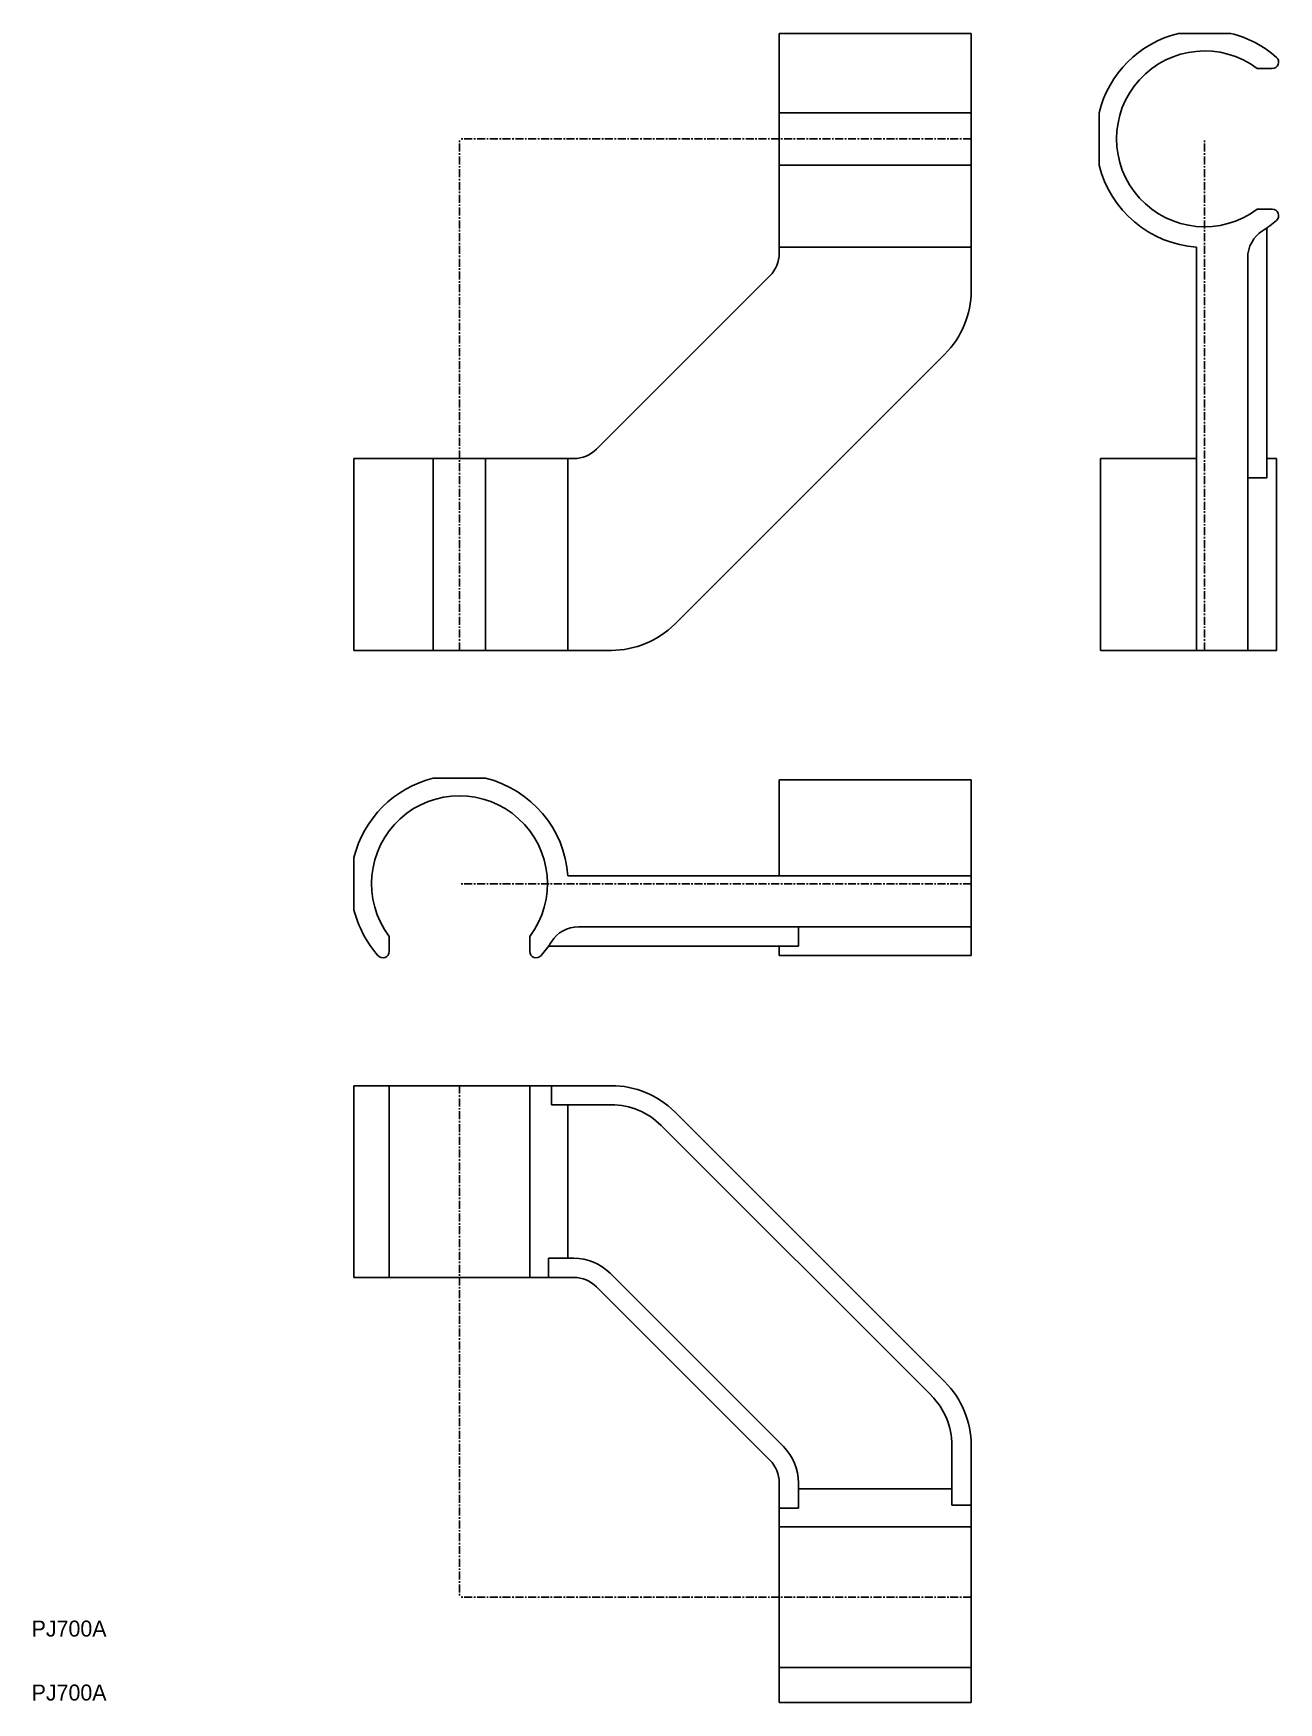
# Model space of a CAD drawing. Extents: x 110 to 305, y -10 to 251.
import ezdxf

# ---------------------------------------------------------------- set-up
doc = ezdxf.new("R2010")
doc.units = 0
doc.linetypes.add('CENTER', pattern=[2, 1.25, -0.25, 0.25, -0.25])
doc.linetypes.add('CENTER2', pattern=[28.575, 19.05, -3.175, 3.175, -3.175])
doc.layers.get('0').update_dxf_attribs({"linetype": 'CONTINUOUS'})
doc.layers.add('CENTER', color=1, linetype='CENTER2')

msp = doc.modelspace()

# ---------------------------------------------------------------- linework, layer by layer
at = {"color": 7, "linetype": 'CONTINUOUS'}
for p, q in [((226.9, 216.37), (226.9, 250.76)), ((226.9, 250.76), (256.9, 250.76)), ((256.9, 250.76), (256.9, 210.5)), ((289.3, 250.76), (297.49, 250.76)), ((303.98, 245.26), (301.65, 245.26)), ((256.9, 238.35), (226.9, 238.35)), ((276.9, 230.16), (276.9, 238.35)), ((256.9, 230.16), (226.9, 230.16)), ((301.65, 223.26), (303.98, 223.26)), ((303.15, 220.33), (303.15, 181.26)), ((256.9, 217.3), (226.9, 217.3)), ((292.15, 154.26), (292.15, 217.3)), ((300.15, 215.66), (300.15, 154.26)), ((198.32, 185.72), (225.43, 212.84)), ((252.8, 200.6), (210.55, 158.36)), ((160.4, 184.26), (194.78, 184.26)), ((160.4, 154.26), (160.4, 184.26)), ((172.8, 154.26), (172.8, 184.26)), ((180.99, 154.26), (180.99, 184.26)), ((193.85, 154.26), (193.85, 184.26)), ((277.15, 154.26), (277.15, 184.26)), ((277.15, 184.26), (292.15, 184.26)), ((303.15, 184.26), (304.65, 184.26)), ((304.65, 184.26), (304.65, 154.26)), ((303.15, 181.26), (300.15, 181.26)), ((200.65, 154.26), (160.4, 154.26)), ((304.65, 154.26), (277.15, 154.26)), ((300.15, 154.26), (292.15, 154.26)), ((180.99, 134.26), (172.8, 134.26)), ((256.9, 134.01), (226.9, 134.01)), ((226.9, 134.01), (226.9, 119.01)), ((256.9, 106.51), (256.9, 134.01)), ((160.4, 121.85), (160.4, 113.66)), ((256.9, 119.01), (193.85, 119.01)), ((256.9, 111.01), (256.9, 119.01)), ((195.5, 111.01), (256.9, 111.01)), ((229.9, 108.01), (229.9, 111.01)), ((165.9, 107.17), (165.9, 109.51)), ((187.9, 109.51), (187.9, 107.17)), ((190.82, 108.01), (229.9, 108.01)), ((226.9, 108.01), (226.9, 106.51)), ((226.9, 106.51), (256.9, 106.51)), ((160.4, 56.17), (160.4, 86.17)), ((160.4, 86.17), (191.27, 86.17)), ((165.9, 86.17), (165.9, 56.17)), ((187.9, 86.17), (187.9, 56.17)), ((191.27, 86.17), (200.65, 86.17)), ((191.27, 83.17), (191.27, 86.17)), ((200.65, 83.17), (191.27, 83.17)), ((193.85, 83.17), (193.85, 59.17)), ((210.55, 82.07), (252.8, 39.83)), ((250.68, 37.71), (208.43, 79.95)), ((190.82, 59.17), (194.78, 59.17)), ((190.82, 56.17), (190.82, 59.17)), ((190.82, 56.17), (160.4, 56.17)), ((194.78, 56.17), (190.82, 56.17)), ((200.44, 56.83), (227.55, 29.71)), ((225.43, 27.59), (198.32, 54.71)), ((253.9, 20.55), (253.9, 29.93)), ((256.9, 29.93), (256.9, 20.55)), ((226.9, 20.1), (226.9, 24.06)), ((229.9, 24.06), (229.9, 20.1)), ((253.9, 23.13), (229.9, 23.13)), ((229.9, 20.1), (226.9, 20.1)), ((226.9, -10.33), (226.9, 20.1)), ((256.9, 20.55), (253.9, 20.55)), ((256.9, 20.55), (256.9, -10.33)), ((256.9, 17.17), (226.9, 17.17)), ((256.9, -4.83), (226.9, -4.83)), ((256.9, -10.33), (226.9, -10.33))]:
    msp.add_line(p, q, dxfattribs=at)
for centre, radius, start, end in [((293.4, 234.26), 17, 103.9306, 166.0694), ((293.4, 234.26), 17, 48.5904, 76.0695), ((293.4, 234.26), 13.75, 53.1301, 306.8699), ((303.98, 246.26), 1, 270, 48.5903), ((293.4, 234.26), 17, 193.9306, 265.7832), ((303.98, 222.26), 1, 311.4097, 90), ((305.15, 215.66), 5, 122.2823, 180), ((293.4, 234.26), 17, 302.2822, 311.4097), ((221.9, 216.37), 5, 315, 360), ((242.9, 210.5), 14, 315, 360), ((194.78, 189.26), 5, 270, 315), ((200.65, 168.26), 14, 270, 315), ((176.9, 117.76), 17, 103.9306, 166.0694), ((176.9, 117.76), 17, 4.2168, 76.0694), ((176.9, 117.76), 13.75, 323.1301, 216.8699), ((176.9, 117.76), 17, 193.9305, 221.4096), ((195.5, 106.01), 5, 90, 147.7177), ((164.9, 107.17), 1, 221.4097, 360), ((188.9, 107.17), 1, 180, 318.5903), ((176.9, 117.76), 17, 318.5903, 327.7178), ((200.65, 72.17), 14, 45, 90), ((200.65, 72.17), 11, 45, 90), ((194.78, 51.17), 8, 45, 90), ((194.78, 51.17), 5, 45, 90), ((242.9, 29.93), 14, 0, 45), ((242.9, 29.93), 11, 0, 45), ((221.9, 24.06), 8, 0, 45), ((221.9, 24.06), 5, 0, 45)]:
    msp.add_arc(centre, radius, start, end, dxfattribs=at)
at = {"layer": 'CENTER', "color": 1, "linetype": 'CENTER'}
for p, q in [((256.9, 234.26), (176.9, 234.26)), ((176.9, 154.26), (176.9, 234.26)), ((293.4, 154.26), (293.4, 234.26)), ((256.9, 117.76), (176.9, 117.76)), ((176.9, 86.17), (176.9, 6.17)), ((256.9, 6.17), (176.9, 6.17))]:
    msp.add_line(p, q, dxfattribs=at)

# ---------------------------------------------------------------- texts
at = {"color": 7, "linetype": 'CONTINUOUS'}
for p in [(110, 0), (110, -10)]:
    msp.add_text('PJ700A', height=2.5, dxfattribs=at).set_placement(p)

doc.saveas('drawing.dxf')
